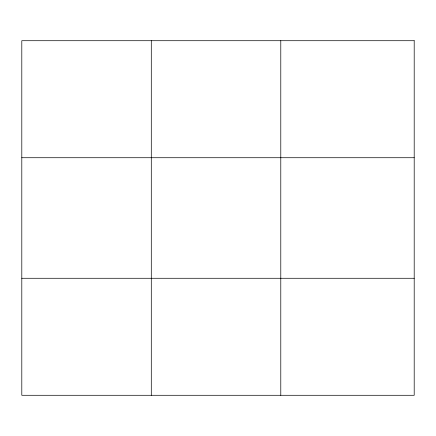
<?xml version="1.0" encoding="UTF-8"?>
<svg xmlns="http://www.w3.org/2000/svg" width="436" height="436" viewBox="0 0 436 436"><rect width="100%" height="100%" fill="white"/><g stroke="black" fill="none" stroke-linecap="round" stroke-linejoin="round"><path stroke-width="0.65" d="M151.292 395.288L151.292 40.712M280.784 395.288L280.784 40.712M21.8 157.723L414.2 157.723M21.8 278.277L414.2 278.277M414.2 40.712L414.2 395.288L21.8 395.288L21.8 40.712L414.2 40.712"/></g></svg>
